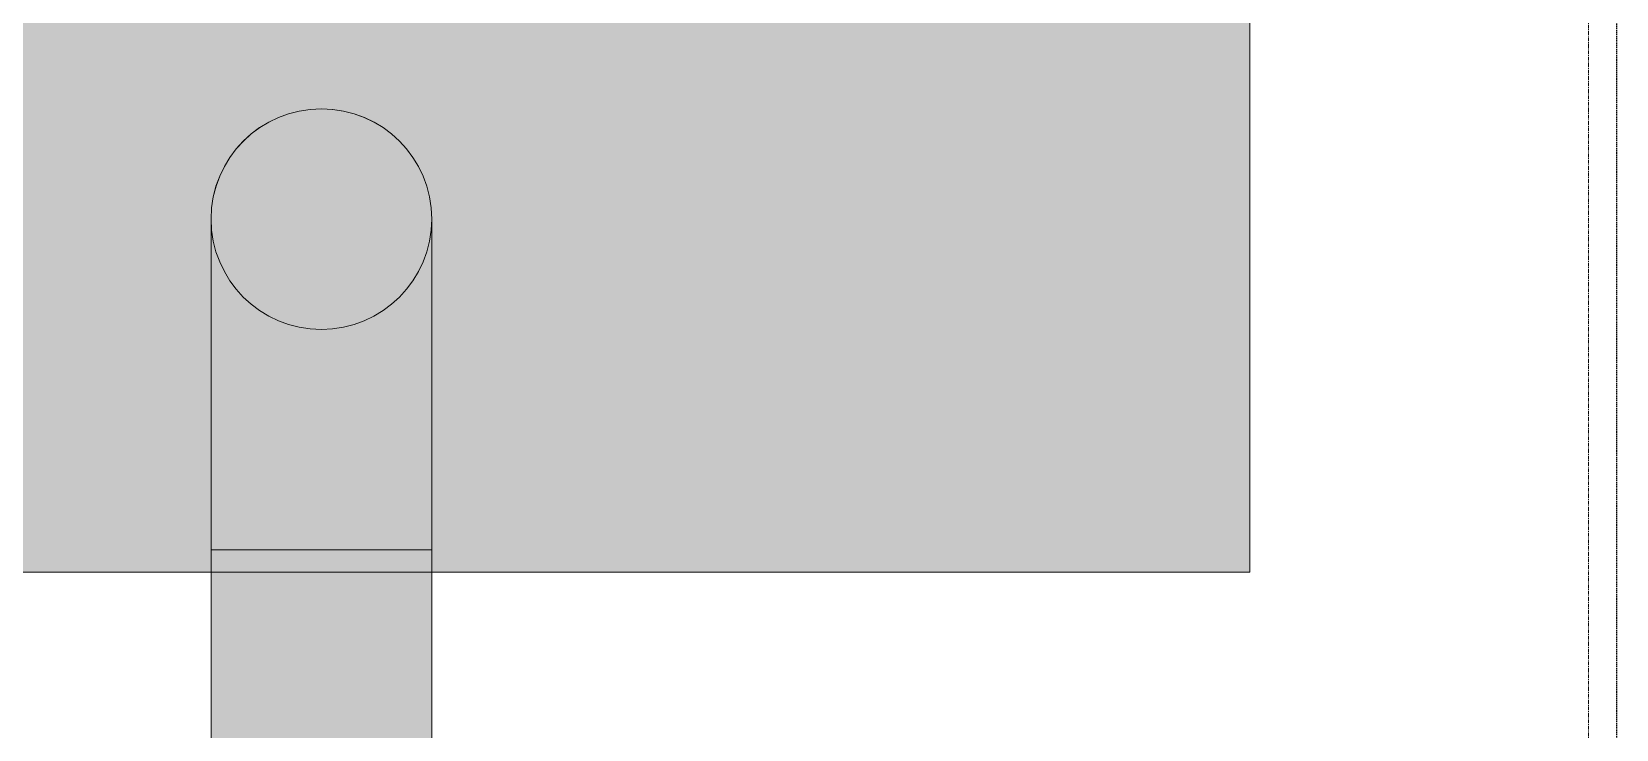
# Model space of a CAD drawing. Header units: inches. Extents: x 22011 to 32682, y -23296 to -20170.
# Drawn here: x 32129.1 to 32344.6, y -22335.4 to -22240.5 of the extents above; entities that cross this region are included whole.
import ezdxf

# ---------------------------------------------------------------- set-up
doc = ezdxf.new("R2010")
doc.units = ezdxf.units.IN
doc.header["$MEASUREMENT"] = 0
doc.linetypes.add('Grid Line 1_2_', pattern=[0.875, 0.5, -0.125, 0.125, -0.125])
doc.linetypes.add('Hidden', pattern=[0.28125, 0.1875, -0.09375])
for name, color, linetype, lineweight in [('A-PROP-SBCK', 71, 'Hidden', 25), ('M-EQPM', 50, 'Continuous', 9), ('M-HVAC-DUCT', 70, 'Continuous', 9), ('S-GRID', 1, 'Continuous', 9)]:
    doc.layers.add(name, color=color, linetype=linetype, lineweight=lineweight)

# ---------------------------------------------------------------- blocks, each defined once
blk = doc.blocks.new('Mechanical Equipment 1 - Mechanical Equipment 1-405455-Roof Low')
at = {"layer": 'M-EQPM'}
h = blk.add_hatch(color=256, dxfattribs=at)
h.paths.add_polyline_path([(26026.19, -22314.05), (26218.34, -22314.05), (26218.34, -22188.05), (26026.19, -22188.05), (26026.19, -22259.23)], flags=0)
h.paths.add_polyline_path([(26092.13, -22281.02), (26089.52, -22280.79), (26087, -22280.11), (26084.63, -22279.01), (26082.48, -22277.51), (26080.64, -22275.66), (26079.14, -22273.52), (26078.03, -22271.15), (26077.35, -22268.62), (26077.13, -22266.02), (26077.35, -22263.41), (26078.03, -22260.89), (26079.14, -22258.52), (26080.64, -22256.37), (26082.48, -22254.52), (26084.63, -22253.03), (26087, -22251.92), (26089.52, -22251.24), (26092.13, -22251.02), (26094.73, -22251.24), (26097.26, -22251.92), (26099.63, -22253.03), (26101.77, -22254.52), (26103.62, -22256.37), (26105.12, -22258.52), (26106.22, -22260.89), (26106.9, -22263.41), (26107.13, -22266.02), (26106.82, -22268.91), (26106.22, -22271.15), (26105.12, -22273.52), (26103.62, -22275.66), (26101.77, -22277.51), (26099.63, -22279.01), (26097.26, -22280.11), (26094.73, -22280.79)], flags=0)
for p, q in [((26218.34, -22188.05), (26026.19, -22188.05)), ((26026.19, -22188.05), (26026.19, -22314.05)), ((26218.34, -22314.05), (26218.34, -22188.05)), ((26026.19, -22314.05), (26218.34, -22314.05))]:
    blk.add_line(p, q, dxfattribs=at)
blk = doc.blocks.new('Round Elbow - 1_5 D-V124-Roof Low')
at = {"layer": 'M-HVAC-DUCT'}
for points in [[(26079.14, -22311.02), (26092.13, -22311.02), (26092.13, -22251.02), (26089.18, -22251.33), (26086.61, -22252.1), (26084.24, -22253.3), (26082.48, -22254.52), (26080.32, -22256.83), (26078.95, -22258.92), (26077.98, -22261.07), (26077.32, -22263.97), (26077.13, -22267), (26077.13, -22311.02), (26078.03, -22311.02)], [(26092.13, -22311.02), (26107.13, -22311.02), (26107.1, -22265.78), (26106.8, -22263.03), (26106.07, -22260.57), (26104.8, -22258.07), (26103.51, -22256.27), (26101.72, -22254.49), (26099.63, -22253.03), (26097.26, -22251.92), (26094.73, -22251.24), (26092.13, -22251.02), (26092.13, -22307.64)]]:
    blk.add_hatch(color=256, dxfattribs=at).paths.add_polyline_path(points, flags=0)
for p, q in [((26092.13, -22311.02), (26077.13, -22311.02)), ((26107.13, -22311.02), (26092.13, -22311.02))]:
    blk.add_line(p, q, dxfattribs=at)
at = {"layer": 'M-HVAC-DUCT', "flags": 128}
for points in [[(26077.13, -22266.02), (26077.13, -22266.05), (26077.13, -22266.16), (26077.13, -22266.34), (26077.13, -22266.59), (26077.13, -22266.91), (26077.13, -22267.31), (26077.13, -22267.77), (26077.13, -22268.3), (26077.13, -22268.9), (26077.13, -22269.57), (26077.13, -22270.3), (26077.13, -22271.1), (26077.13, -22271.96), (26077.13, -22272.89), (26077.13, -22273.88), (26077.13, -22274.92), (26077.13, -22276.02), (26077.13, -22277.18), (26077.13, -22278.4), (26077.13, -22279.66), (26077.13, -22280.98), (26077.13, -22282.34), (26077.13, -22283.75), (26077.13, -22285.21), (26077.13, -22286.7), (26077.13, -22288.24), (26077.13, -22289.81), (26077.13, -22291.41), (26077.13, -22293.05), (26077.13, -22294.71), (26077.13, -22296.4), (26077.13, -22298.11), (26077.13, -22299.85), (26077.13, -22301.6), (26077.13, -22303.37), (26077.13, -22305.15), (26077.13, -22306.94), (26077.13, -22308.73), (26077.13, -22310.53), (26077.13, -22311.02)], [(26107.13, -22311.02), (26107.13, -22309.22), (26107.13, -22307.42), (26107.13, -22305.63), (26107.13, -22303.85), (26107.13, -22302.08), (26107.13, -22300.32), (26107.13, -22298.58), (26107.13, -22296.86), (26107.13, -22295.16), (26107.13, -22293.49), (26107.13, -22291.85), (26107.13, -22290.24), (26107.13, -22288.66), (26107.13, -22287.11), (26107.13, -22285.61), (26107.13, -22284.14), (26107.13, -22282.72), (26107.13, -22281.34), (26107.13, -22280.01), (26107.13, -22278.73), (26107.13, -22277.51), (26107.13, -22276.33), (26107.13, -22275.21), (26107.13, -22274.15), (26107.13, -22273.15), (26107.13, -22272.21), (26107.13, -22271.33), (26107.13, -22270.51), (26107.13, -22269.76), (26107.13, -22269.07), (26107.13, -22268.46), (26107.13, -22267.9), (26107.13, -22267.42), (26107.13, -22267.01), (26107.13, -22266.67), (26107.13, -22266.4), (26107.13, -22266.2), (26107.13, -22266.07), (26107.13, -22266.02), (26107.13, -22266.02)]]:
    blk.add_lwpolyline(points, dxfattribs=at)
at = {"layer": 'M-HVAC-DUCT'}
for start, end in [(90, 180), (0, 90)]:
    blk.add_arc((26092.13, -22266.02), 15, start, end, dxfattribs=at)

msp = doc.modelspace()

# ---------------------------------------------------------------- hatches: boundary and pattern name
at = {"layer": 'M-HVAC-DUCT'}
for points in [[(32168.53, -22281.02), (32171.14, -22280.79), (32173.66, -22280.11), (32176.03, -22279.01), (32178.18, -22277.51), (32180.02, -22275.66), (32181.52, -22273.52), (32182.63, -22271.15), (32183.31, -22268.62), (32183.53, -22266.02), (32183.31, -22263.41), (32182.63, -22260.89), (32181.52, -22258.52), (32180.02, -22256.37), (32178.18, -22254.52), (32176.03, -22253.03), (32173.66, -22251.92), (32171.14, -22251.24), (32168.53, -22251.02), (32165.93, -22251.24), (32163.4, -22251.92), (32161.03, -22253.03), (32158.89, -22254.52), (32157.04, -22256.37), (32155.54, -22258.52), (32154.44, -22260.89), (32153.76, -22263.41), (32153.53, -22266.02), (32153.84, -22268.91), (32154.44, -22271.15), (32155.54, -22273.52), (32157.04, -22275.66), (32158.89, -22277.51), (32161.03, -22279.01), (32163.4, -22280.11), (32165.93, -22280.79)], [(32158.89, -22337.77), (32168.53, -22337.77), (32168.53, -22311.02), (32153.53, -22311.02), (32153.53, -22337.77), (32158.29, -22337.77)], [(32181.04, -22337.77), (32183.53, -22337.77), (32183.53, -22311.02), (32168.53, -22311.02), (32168.53, -22337.77), (32180.02, -22337.77)]]:
    msp.add_hatch(color=256, dxfattribs=at).paths.add_polyline_path(points, flags=0)

# ---------------------------------------------------------------- linework, layer by layer
at = {"layer": 'A-PROP-SBCK'}
msp.add_line((32344.59, -20554.94), (32344.59, -22339.05), dxfattribs=at)
at = {"layer": 'M-HVAC-DUCT'}
for p, q in [((32153.53, -22311.02), (32153.53, -22339.08)), ((32153.53, -22311.02), (32183.53, -22311.02)), ((32183.53, -22339.08), (32183.53, -22311.02))]:
    msp.add_line(p, q, dxfattribs=at)
for start, end in [(90, 180), (0, 90), (180, 270), (270, 0)]:
    msp.add_arc((32168.53, -22266.02), 15, start, end, dxfattribs=at)
at = {"layer": 'S-GRID', "linetype": 'Grid Line 1_2_'}
msp.add_line((32340.8, -22848.21), (32340.8, -20313.23), dxfattribs=at)

# ---------------------------------------------------------------- block references
at = {"layer": 'M-EQPM'}
msp.add_blockref('Mechanical Equipment 1 - Mechanical Equipment 1-405455-Roof Low', (6076.41, 0), dxfattribs=at)
at = {"layer": 'M-HVAC-DUCT'}
msp.add_blockref('Round Elbow - 1_5 D-V124-Roof Low', (6076.41, 0), dxfattribs=at)

doc.saveas('drawing.dxf')
